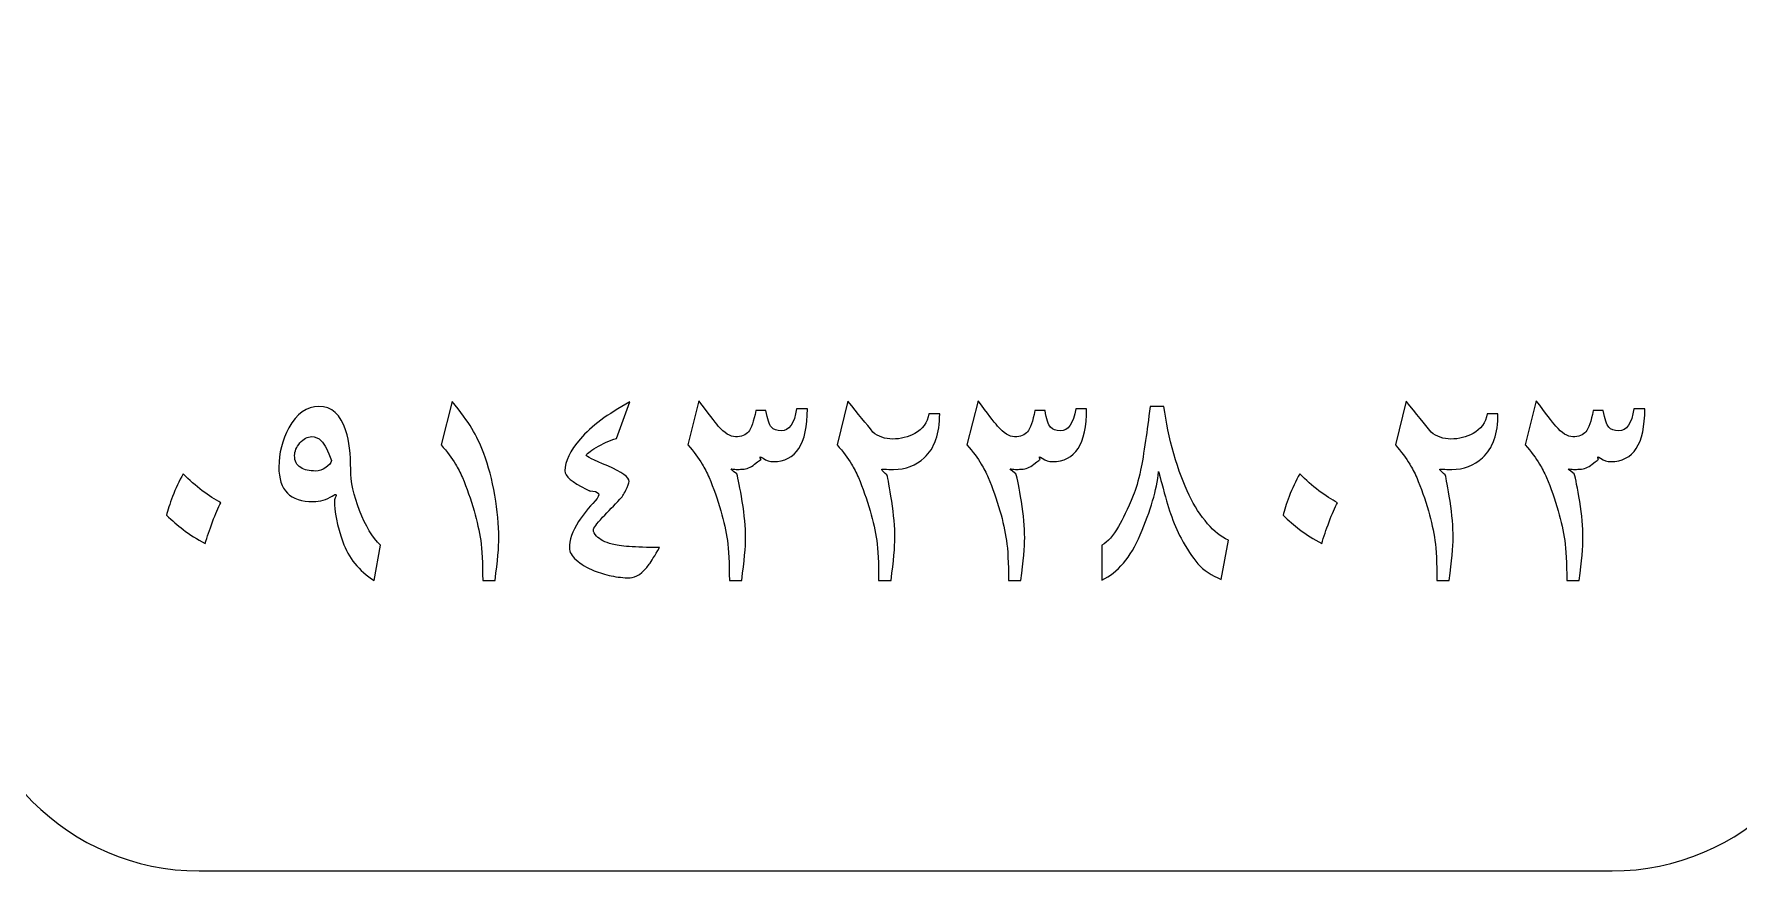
# Model space of a CAD drawing. Header units: millimetres. Extents: x 62 to 462, y 96 to 456.
# Drawn here: x 163.06 to 181.15, y 236.3 to 245.18 of the extents above; entities that cross this region are included whole.
import ezdxf

# ---------------------------------------------------------------- set-up
doc = ezdxf.new("R2010")
doc.units = ezdxf.units.MM
doc.header["$MEASUREMENT"] = 0
doc.layers.add('Layer 1', color=7, linetype='Continuous')

msp = doc.modelspace()

# ---------------------------------------------------------------- linework, layer by layer
at = {"layer": 'Layer 1', "color": 250, "lineweight": 18}
msp.add_open_spline([(164.8067, 256.3033), (164.8067, 256.3033), (179.8067, 256.3033), (179.8067, 256.3033), (181.1837, 256.3033), (182.3067, 255.1803), (182.3067, 253.8033), (182.3067, 253.8033), (182.3067, 238.8033), (182.3067, 238.8033), (182.3067, 237.4264), (181.1837, 236.3033), (179.8067, 236.3033), (179.8067, 236.3033), (164.8067, 236.3033), (164.8067, 236.3033), (163.4298, 236.3033), (162.3067, 237.4264), (162.3067, 238.8033), (162.3067, 238.8033), (162.3067, 253.8033), (162.3067, 253.8033), (162.3067, 255.1803), (163.4298, 256.3033), (164.8067, 256.3033)], degree=3, knots=[0, 0, 0, 0, 0.125, 0.125, 0.125, 0.25, 0.25, 0.25, 0.375, 0.375, 0.375, 0.5, 0.5, 0.5, 0.625, 0.625, 0.625, 0.75, 0.75, 0.75, 0.875, 0.875, 0.875, 1, 1, 1, 1], dxfattribs=at)
at = {"layer": 'Layer 1', "color": 250, "lineweight": 9}
for points, knots in [([(166.7322, 239.7595), (166.7322, 239.7595), (166.667, 239.3844), (166.667, 239.3844), (166.5035, 239.4873), (166.3924, 239.6249), (166.3324, 239.7959), (166.2731, 239.967), (166.2431, 240.1151), (166.2431, 240.2404), (166.2754, 240.2997), (166.2678, 240.3139), (166.2207, 240.2815), (166.1602, 240.2427), (166.092, 240.2227), (166.0173, 240.2227), (165.8956, 240.2227), (165.8051, 240.2533), (165.7446, 240.3133), (165.684, 240.3738), (165.654, 240.4655), (165.654, 240.5884), (165.654, 240.736), (165.6893, 240.8747), (165.7593, 241.0034), (165.8427, 241.1557), (165.9497, 241.2321), (166.0797, 241.2321), (166.2149, 241.2321), (166.3101, 241.1457), (166.3654, 240.9723), (166.4001, 240.8629), (166.4171, 240.7271), (166.4171, 240.5637), (166.4171, 240.4344), (166.4483, 240.2886), (166.5112, 240.1263), (166.5735, 239.9646), (166.6476, 239.8424), (166.7322, 239.7595)], [0, 0, 0, 0, 0.0769231, 0.0769231, 0.0769231, 0.1538462, 0.1538462, 0.1538462, 0.2307692, 0.2307692, 0.2307692, 0.3076923, 0.3076923, 0.3076923, 0.3846154, 0.3846154, 0.3846154, 0.4615385, 0.4615385, 0.4615385, 0.5384615, 0.5384615, 0.5384615, 0.6153846, 0.6153846, 0.6153846, 0.6923077, 0.6923077, 0.6923077, 0.7692308, 0.7692308, 0.7692308, 0.8461538, 0.8461538, 0.8461538, 0.9230769, 0.9230769, 0.9230769, 1, 1, 1, 1]), ([(167.9897, 239.8388), (167.9897, 239.7436), (167.9762, 239.5925), (167.9486, 239.3862), (167.9486, 239.3862), (167.8175, 239.3862), (167.8175, 239.3862), (167.8175, 239.5696), (167.8104, 239.7107), (167.7963, 239.8089), (167.7816, 239.907), (167.7587, 240.0123), (167.7264, 240.1246), (167.6911, 240.2486), (167.6493, 240.3668), (167.6023, 240.4779), (167.5794, 240.5296), (167.5547, 240.5766), (167.5282, 240.619), (167.4906, 240.6825), (167.4401, 240.7506), (167.3766, 240.8241), (167.3766, 240.8241), (167.4924, 241.2856), (167.4924, 241.2856), (167.5853, 241.1745), (167.6552, 241.0781), (167.7028, 240.9981), (167.751, 240.9176), (167.7928, 240.8288), (167.8298, 240.7312), (167.8792, 240.6013), (167.918, 240.4538), (167.9468, 240.2892), (167.9756, 240.1246), (167.9897, 239.9746), (167.9897, 239.8388)], [0, 0, 0, 0, 0.0833333, 0.0833333, 0.0833333, 0.1666667, 0.1666667, 0.1666667, 0.25, 0.25, 0.25, 0.3333333, 0.3333333, 0.3333333, 0.4166667, 0.4166667, 0.4166667, 0.5, 0.5, 0.5, 0.5833333, 0.5833333, 0.5833333, 0.6666667, 0.6666667, 0.6666667, 0.75, 0.75, 0.75, 0.8333333, 0.8333333, 0.8333333, 0.9166667, 0.9166667, 0.9166667, 1, 1, 1, 1]), ([(169.6952, 239.7354), (169.6435, 239.646), (169.607, 239.5866), (169.5853, 239.5584), (169.5141, 239.4614), (169.4459, 239.4132), (169.3819, 239.4132), (169.3143, 239.4132), (169.2478, 239.4203), (169.1832, 239.4344), (169.1179, 239.4479), (169.0579, 239.4655), (169.0027, 239.4873), (168.9239, 239.5208), (168.8598, 239.559), (168.811, 239.6031), (168.7622, 239.6466), (168.7375, 239.6883), (168.7375, 239.7289), (168.7375, 239.8124), (168.7705, 239.9059), (168.8357, 240.0093), (168.8828, 240.0828), (168.9415, 240.1569), (169.0115, 240.2315), (169.0779, 240.3003), (169.0574, 240.335), (168.9498, 240.335), (168.9727, 240.3256), (168.9609, 240.3327), (168.9151, 240.3556), (168.7658, 240.4279), (168.6911, 240.4926), (168.6911, 240.5502), (168.6911, 240.6478), (168.7458, 240.7601), (168.8545, 240.8876), (168.9686, 241.0199), (169.1438, 241.151), (169.3801, 241.2803), (169.3801, 241.2803), (169.239, 240.8929), (169.239, 240.8929), (169.1632, 240.87), (169.0903, 240.8377), (169.0209, 240.7959), (168.9515, 240.7536), (168.9168, 240.726), (168.9168, 240.7118), (168.9168, 240.7019), (168.9927, 240.6642), (169.1444, 240.6002), (169.2954, 240.5361), (169.3713, 240.4814), (169.3713, 240.4367), (169.3713, 240.4179), (169.3601, 240.3867), (169.3378, 240.3427), (169.3154, 240.2986), (169.2943, 240.2668), (169.2749, 240.2468), (169.2131, 240.1828), (169.1514, 240.1193), (169.0909, 240.0558), (169.025, 239.9846), (168.9927, 239.9394), (168.9927, 239.92), (168.9927, 239.9006), (169.0033, 239.8788), (169.0256, 239.8559), (169.0609, 239.8183), (169.1167, 239.7895), (169.1926, 239.7701), (169.2325, 239.7595), (169.2931, 239.7512), (169.373, 239.7448), (169.4536, 239.7389), (169.5612, 239.7354), (169.6952, 239.7354)], [0, 0, 0, 0, 0.0384615, 0.0384615, 0.0384615, 0.0769231, 0.0769231, 0.0769231, 0.1153846, 0.1153846, 0.1153846, 0.1538462, 0.1538462, 0.1538462, 0.1923077, 0.1923077, 0.1923077, 0.2307692, 0.2307692, 0.2307692, 0.2692308, 0.2692308, 0.2692308, 0.3076923, 0.3076923, 0.3076923, 0.3461538, 0.3461538, 0.3461538, 0.3846154, 0.3846154, 0.3846154, 0.4230769, 0.4230769, 0.4230769, 0.4615385, 0.4615385, 0.4615385, 0.5, 0.5, 0.5, 0.5384615, 0.5384615, 0.5384615, 0.5769231, 0.5769231, 0.5769231, 0.6153846, 0.6153846, 0.6153846, 0.6538462, 0.6538462, 0.6538462, 0.6923077, 0.6923077, 0.6923077, 0.7307692, 0.7307692, 0.7307692, 0.7692308, 0.7692308, 0.7692308, 0.8076923, 0.8076923, 0.8076923, 0.8461538, 0.8461538, 0.8461538, 0.8846154, 0.8846154, 0.8846154, 0.9230769, 0.9230769, 0.9230769, 0.9615385, 0.9615385, 0.9615385, 1, 1, 1, 1]), ([(170.9856, 240.974), (171.0715, 240.974), (171.1261, 241.0516), (171.1491, 241.2063), (171.1491, 241.2063), (171.2649, 241.2063), (171.2649, 241.2063), (171.2649, 240.833), (171.1438, 240.6466), (170.9028, 240.6466), (170.8651, 240.6466), (170.8293, 240.6584), (170.7952, 240.6819), (170.7617, 240.7054), (170.754, 240.7007), (170.774, 240.6672), (170.7752, 240.673), (170.7523, 240.6572), (170.7046, 240.619), (170.6623, 240.5837), (170.6194, 240.5655), (170.5759, 240.5655), (170.57, 240.5655), (170.563, 240.5655), (170.5541, 240.5649), (170.5453, 240.5643), (170.5353, 240.5637), (170.5242, 240.5637), (170.5036, 240.5637), (170.483, 240.5661), (170.463, 240.5702), (170.443, 240.5743), (170.4601, 240.5566), (170.5153, 240.5173), (170.5306, 240.4649), (170.5494, 240.3668), (170.573, 240.2227), (170.5965, 240.0793), (170.6082, 239.9511), (170.6082, 239.8388), (170.6082, 239.7436), (170.5947, 239.5925), (170.5671, 239.3862), (170.5671, 239.3862), (170.436, 239.3862), (170.436, 239.3862), (170.436, 239.5696), (170.4289, 239.7107), (170.4148, 239.8089), (170.4001, 239.907), (170.3772, 240.0123), (170.3449, 240.1246), (170.3096, 240.2486), (170.2678, 240.3668), (170.2208, 240.4779), (170.1979, 240.5296), (170.1732, 240.5766), (170.1467, 240.619), (170.1091, 240.6825), (170.0586, 240.7506), (169.9951, 240.8241), (169.9951, 240.8241), (170.1126, 241.2927), (170.1126, 241.2927), (170.2126, 241.1592), (170.2814, 241.0699), (170.319, 241.024), (170.3848, 240.9482), (170.4448, 240.91), (170.5001, 240.91), (170.563, 240.91), (170.6094, 240.9282), (170.6394, 240.9635), (170.6682, 240.9981), (170.6941, 241.0734), (170.717, 241.1892), (170.717, 241.1892), (170.824, 241.1892), (170.824, 241.1892), (170.8398, 241.0975), (170.8592, 241.0387), (170.8822, 241.0128), (170.9051, 240.987), (170.9398, 240.974), (170.9856, 240.974)], [0, 0, 0, 0, 0.0357143, 0.0357143, 0.0357143, 0.0714286, 0.0714286, 0.0714286, 0.1071429, 0.1071429, 0.1071429, 0.1428571, 0.1428571, 0.1428571, 0.1785714, 0.1785714, 0.1785714, 0.2142857, 0.2142857, 0.2142857, 0.25, 0.25, 0.25, 0.2857143, 0.2857143, 0.2857143, 0.3214286, 0.3214286, 0.3214286, 0.3571429, 0.3571429, 0.3571429, 0.3928571, 0.3928571, 0.3928571, 0.4285714, 0.4285714, 0.4285714, 0.4642857, 0.4642857, 0.4642857, 0.5, 0.5, 0.5, 0.5357143, 0.5357143, 0.5357143, 0.5714286, 0.5714286, 0.5714286, 0.6071429, 0.6071429, 0.6071429, 0.6428571, 0.6428571, 0.6428571, 0.6785714, 0.6785714, 0.6785714, 0.7142857, 0.7142857, 0.7142857, 0.75, 0.75, 0.75, 0.7857143, 0.7857143, 0.7857143, 0.8214286, 0.8214286, 0.8214286, 0.8571429, 0.8571429, 0.8571429, 0.8928571, 0.8928571, 0.8928571, 0.9285714, 0.9285714, 0.9285714, 0.9642857, 0.9642857, 0.9642857, 1, 1, 1, 1]), ([(172.1691, 240.8859), (172.2555, 240.8859), (172.3337, 240.9059), (172.4048, 240.9447), (172.4865, 240.9893), (172.5365, 241.0593), (172.5547, 241.1545), (172.5547, 241.1545), (172.6688, 241.1545), (172.6688, 241.1545), (172.6688, 240.9435), (172.6141, 240.7877), (172.5048, 240.6877), (172.4154, 240.6054), (172.3067, 240.5637), (172.1797, 240.5637), (172.1797, 240.5637), (172.1538, 240.5637), (172.1538, 240.5637), (172.1168, 240.5637), (172.0868, 240.5649), (172.0633, 240.5672), (172.0398, 240.5696), (172.055, 240.549), (172.1091, 240.5055), (172.1203, 240.4655), (172.1373, 240.3726), (172.1597, 240.2274), (172.182, 240.0822), (172.1932, 239.9523), (172.1932, 239.8388), (172.1932, 239.7436), (172.1797, 239.5925), (172.152, 239.3862), (172.152, 239.3862), (172.0209, 239.3862), (172.0209, 239.3862), (172.0209, 239.5696), (172.0139, 239.7107), (171.9998, 239.8089), (171.9851, 239.907), (171.9622, 240.0123), (171.9298, 240.1246), (171.894, 240.2486), (171.8528, 240.3668), (171.8058, 240.4779), (171.7828, 240.5296), (171.7582, 240.5766), (171.7317, 240.619), (171.6941, 240.6825), (171.6435, 240.7506), (171.58, 240.8241), (171.58, 240.8241), (171.6953, 241.2874), (171.6953, 241.2874), (171.8034, 241.1539), (171.891, 241.0452), (171.9592, 240.9599), (172.0186, 240.9106), (172.0885, 240.8859), (172.1691, 240.8859)], [0, 0, 0, 0, 0.05, 0.05, 0.05, 0.1, 0.1, 0.1, 0.15, 0.15, 0.15, 0.2, 0.2, 0.2, 0.25, 0.25, 0.25, 0.3, 0.3, 0.3, 0.35, 0.35, 0.35, 0.4, 0.4, 0.4, 0.45, 0.45, 0.45, 0.5, 0.5, 0.5, 0.55, 0.55, 0.55, 0.6, 0.6, 0.6, 0.65, 0.65, 0.65, 0.7, 0.7, 0.7, 0.75, 0.75, 0.75, 0.8, 0.8, 0.8, 0.85, 0.85, 0.85, 0.9, 0.9, 0.9, 0.95, 0.95, 0.95, 1, 1, 1, 1]), ([(173.9486, 240.974), (174.0345, 240.974), (174.0891, 241.0516), (174.1121, 241.2063), (174.1121, 241.2063), (174.2279, 241.2063), (174.2279, 241.2063), (174.2279, 240.833), (174.1068, 240.6466), (173.8658, 240.6466), (173.8281, 240.6466), (173.7923, 240.6584), (173.7582, 240.6819), (173.7247, 240.7054), (173.717, 240.7007), (173.737, 240.6672), (173.7382, 240.673), (173.7153, 240.6572), (173.6676, 240.619), (173.6253, 240.5837), (173.5824, 240.5655), (173.5389, 240.5655), (173.533, 240.5655), (173.526, 240.5655), (173.5171, 240.5649), (173.5083, 240.5643), (173.4983, 240.5637), (173.4872, 240.5637), (173.4666, 240.5637), (173.446, 240.5661), (173.426, 240.5702), (173.406, 240.5743), (173.4231, 240.5566), (173.4783, 240.5173), (173.4936, 240.4649), (173.5124, 240.3668), (173.536, 240.2227), (173.5595, 240.0793), (173.5712, 239.9511), (173.5712, 239.8388), (173.5712, 239.7436), (173.5577, 239.5925), (173.5301, 239.3862), (173.5301, 239.3862), (173.399, 239.3862), (173.399, 239.3862), (173.399, 239.5696), (173.3919, 239.7107), (173.3778, 239.8089), (173.3631, 239.907), (173.3402, 240.0123), (173.3079, 240.1246), (173.2726, 240.2486), (173.2308, 240.3668), (173.1838, 240.4779), (173.1609, 240.5296), (173.1362, 240.5766), (173.1097, 240.619), (173.0721, 240.6825), (173.0216, 240.7506), (172.9581, 240.8241), (172.9581, 240.8241), (173.0756, 241.2927), (173.0756, 241.2927), (173.1756, 241.1592), (173.2444, 241.0699), (173.282, 241.024), (173.3478, 240.9482), (173.4078, 240.91), (173.4631, 240.91), (173.526, 240.91), (173.5724, 240.9282), (173.6024, 240.9635), (173.6312, 240.9981), (173.6571, 241.0734), (173.68, 241.1892), (173.68, 241.1892), (173.787, 241.1892), (173.787, 241.1892), (173.8028, 241.0975), (173.8222, 241.0387), (173.8452, 241.0128), (173.8681, 240.987), (173.9028, 240.974), (173.9486, 240.974)], [0, 0, 0, 0, 0.0357143, 0.0357143, 0.0357143, 0.0714286, 0.0714286, 0.0714286, 0.1071429, 0.1071429, 0.1071429, 0.1428571, 0.1428571, 0.1428571, 0.1785714, 0.1785714, 0.1785714, 0.2142857, 0.2142857, 0.2142857, 0.25, 0.25, 0.25, 0.2857143, 0.2857143, 0.2857143, 0.3214286, 0.3214286, 0.3214286, 0.3571429, 0.3571429, 0.3571429, 0.3928571, 0.3928571, 0.3928571, 0.4285714, 0.4285714, 0.4285714, 0.4642857, 0.4642857, 0.4642857, 0.5, 0.5, 0.5, 0.5357143, 0.5357143, 0.5357143, 0.5714286, 0.5714286, 0.5714286, 0.6071429, 0.6071429, 0.6071429, 0.6428571, 0.6428571, 0.6428571, 0.6785714, 0.6785714, 0.6785714, 0.7142857, 0.7142857, 0.7142857, 0.75, 0.75, 0.75, 0.7857143, 0.7857143, 0.7857143, 0.8214286, 0.8214286, 0.8214286, 0.8571429, 0.8571429, 0.8571429, 0.8928571, 0.8928571, 0.8928571, 0.9285714, 0.9285714, 0.9285714, 0.9642857, 0.9642857, 0.9642857, 1, 1, 1, 1]), ([(174.3914, 239.7595), (174.4525, 239.7942), (174.5107, 239.8606), (174.5671, 239.9594), (174.6106, 240.034), (174.6624, 240.1434), (174.7223, 240.2868), (174.7511, 240.3544), (174.7776, 240.4438), (174.8017, 240.5555), (174.8176, 240.6348), (174.8352, 240.7401), (174.8546, 240.8723), (174.8699, 240.9758), (174.8858, 241.0957), (174.9028, 241.2321), (174.9028, 241.2321), (175.0492, 241.2321), (175.0492, 241.2321), (175.0704, 241.0669), (175.105, 240.8988), (175.1544, 240.7283), (175.2038, 240.5578), (175.2579, 240.412), (175.3167, 240.2903), (175.3714, 240.1739), (175.4372, 240.0728), (175.513, 239.987), (175.5806, 239.9076), (175.6541, 239.8494), (175.7335, 239.8112), (175.7335, 239.8112), (175.6577, 239.3962), (175.6577, 239.3962), (175.553, 239.4373), (175.4707, 239.4932), (175.4102, 239.5631), (175.3502, 239.6331), (175.2902, 239.7236), (175.2303, 239.8336), (175.1891, 239.9106), (175.1515, 239.9982), (175.1186, 240.0957), (175.0933, 240.1716), (175.0627, 240.2768), (175.0269, 240.4126), (174.9998, 240.5137), (174.9881, 240.5561), (174.9928, 240.5396), (174.9722, 240.3491), (174.9069, 240.1257), (174.7982, 239.87), (174.6947, 239.6278), (174.5595, 239.4673), (174.3914, 239.3891), (174.3914, 239.3891), (174.3914, 239.7595), (174.3914, 239.7595)], [0, 0, 0, 0, 0.0526316, 0.0526316, 0.0526316, 0.1052632, 0.1052632, 0.1052632, 0.1578947, 0.1578947, 0.1578947, 0.2105263, 0.2105263, 0.2105263, 0.2631579, 0.2631579, 0.2631579, 0.3157895, 0.3157895, 0.3157895, 0.3684211, 0.3684211, 0.3684211, 0.4210526, 0.4210526, 0.4210526, 0.4736842, 0.4736842, 0.4736842, 0.5263158, 0.5263158, 0.5263158, 0.5789474, 0.5789474, 0.5789474, 0.6315789, 0.6315789, 0.6315789, 0.6842105, 0.6842105, 0.6842105, 0.7368421, 0.7368421, 0.7368421, 0.7894737, 0.7894737, 0.7894737, 0.8421053, 0.8421053, 0.8421053, 0.8947368, 0.8947368, 0.8947368, 0.9473684, 0.9473684, 0.9473684, 1, 1, 1, 1]), ([(178.0951, 240.8859), (178.1815, 240.8859), (178.2597, 240.9059), (178.3308, 240.9447), (178.4125, 240.9893), (178.4625, 241.0593), (178.4807, 241.1545), (178.4807, 241.1545), (178.5948, 241.1545), (178.5948, 241.1545), (178.5948, 240.9435), (178.5401, 240.7877), (178.4308, 240.6877), (178.3414, 240.6054), (178.2327, 240.5637), (178.1057, 240.5637), (178.1057, 240.5637), (178.0798, 240.5637), (178.0798, 240.5637), (178.0428, 240.5637), (178.0128, 240.5649), (177.9893, 240.5672), (177.9658, 240.5696), (177.981, 240.549), (178.0351, 240.5055), (178.0463, 240.4655), (178.0633, 240.3726), (178.0857, 240.2274), (178.108, 240.0822), (178.1192, 239.9523), (178.1192, 239.8388), (178.1192, 239.7436), (178.1057, 239.5925), (178.078, 239.3862), (178.078, 239.3862), (177.9469, 239.3862), (177.9469, 239.3862), (177.9469, 239.5696), (177.9399, 239.7107), (177.9258, 239.8089), (177.9111, 239.907), (177.8882, 240.0123), (177.8558, 240.1246), (177.82, 240.2486), (177.7788, 240.3668), (177.7318, 240.4779), (177.7088, 240.5296), (177.6842, 240.5766), (177.6577, 240.619), (177.6201, 240.6825), (177.5695, 240.7506), (177.506, 240.8241), (177.506, 240.8241), (177.6213, 241.2874), (177.6213, 241.2874), (177.7294, 241.1539), (177.817, 241.0452), (177.8852, 240.9599), (177.9446, 240.9106), (178.0145, 240.8859), (178.0951, 240.8859)], [0, 0, 0, 0, 0.05, 0.05, 0.05, 0.1, 0.1, 0.1, 0.15, 0.15, 0.15, 0.2, 0.2, 0.2, 0.25, 0.25, 0.25, 0.3, 0.3, 0.3, 0.35, 0.35, 0.35, 0.4, 0.4, 0.4, 0.45, 0.45, 0.45, 0.5, 0.5, 0.5, 0.55, 0.55, 0.55, 0.6, 0.6, 0.6, 0.65, 0.65, 0.65, 0.7, 0.7, 0.7, 0.75, 0.75, 0.75, 0.8, 0.8, 0.8, 0.85, 0.85, 0.85, 0.9, 0.9, 0.9, 0.95, 0.95, 0.95, 1, 1, 1, 1]), ([(179.8746, 240.974), (179.9605, 240.974), (180.0151, 241.0516), (180.0381, 241.2063), (180.0381, 241.2063), (180.1539, 241.2063), (180.1539, 241.2063), (180.1539, 240.833), (180.0328, 240.6466), (179.7918, 240.6466), (179.7541, 240.6466), (179.7183, 240.6584), (179.6842, 240.6819), (179.6507, 240.7054), (179.643, 240.7007), (179.663, 240.6672), (179.6642, 240.673), (179.6413, 240.6572), (179.5936, 240.619), (179.5513, 240.5837), (179.5084, 240.5655), (179.4649, 240.5655), (179.459, 240.5655), (179.452, 240.5655), (179.4431, 240.5649), (179.4343, 240.5643), (179.4243, 240.5637), (179.4132, 240.5637), (179.3926, 240.5637), (179.372, 240.5661), (179.352, 240.5702), (179.332, 240.5743), (179.3491, 240.5566), (179.4043, 240.5173), (179.4196, 240.4649), (179.4384, 240.3668), (179.462, 240.2227), (179.4855, 240.0793), (179.4972, 239.9511), (179.4972, 239.8388), (179.4972, 239.7436), (179.4837, 239.5925), (179.4561, 239.3862), (179.4561, 239.3862), (179.325, 239.3862), (179.325, 239.3862), (179.325, 239.5696), (179.3179, 239.7107), (179.3038, 239.8089), (179.2891, 239.907), (179.2662, 240.0123), (179.2339, 240.1246), (179.1986, 240.2486), (179.1568, 240.3668), (179.1098, 240.4779), (179.0869, 240.5296), (179.0622, 240.5766), (179.0357, 240.619), (178.9981, 240.6825), (178.9476, 240.7506), (178.8841, 240.8241), (178.8841, 240.8241), (179.0016, 241.2927), (179.0016, 241.2927), (179.1016, 241.1592), (179.1704, 241.0699), (179.208, 241.024), (179.2738, 240.9482), (179.3338, 240.91), (179.3891, 240.91), (179.452, 240.91), (179.4984, 240.9282), (179.5284, 240.9635), (179.5572, 240.9981), (179.5831, 241.0734), (179.606, 241.1892), (179.606, 241.1892), (179.713, 241.1892), (179.713, 241.1892), (179.7288, 241.0975), (179.7482, 241.0387), (179.7712, 241.0128), (179.7941, 240.987), (179.8288, 240.974), (179.8746, 240.974)], [0, 0, 0, 0, 0.0357143, 0.0357143, 0.0357143, 0.0714286, 0.0714286, 0.0714286, 0.1071429, 0.1071429, 0.1071429, 0.1428571, 0.1428571, 0.1428571, 0.1785714, 0.1785714, 0.1785714, 0.2142857, 0.2142857, 0.2142857, 0.25, 0.25, 0.25, 0.2857143, 0.2857143, 0.2857143, 0.3214286, 0.3214286, 0.3214286, 0.3571429, 0.3571429, 0.3571429, 0.3928571, 0.3928571, 0.3928571, 0.4285714, 0.4285714, 0.4285714, 0.4642857, 0.4642857, 0.4642857, 0.5, 0.5, 0.5, 0.5357143, 0.5357143, 0.5357143, 0.5714286, 0.5714286, 0.5714286, 0.6071429, 0.6071429, 0.6071429, 0.6428571, 0.6428571, 0.6428571, 0.6785714, 0.6785714, 0.6785714, 0.7142857, 0.7142857, 0.7142857, 0.75, 0.75, 0.75, 0.7857143, 0.7857143, 0.7857143, 0.8214286, 0.8214286, 0.8214286, 0.8571429, 0.8571429, 0.8571429, 0.8928571, 0.8928571, 0.8928571, 0.9285714, 0.9285714, 0.9285714, 0.9642857, 0.9642857, 0.9642857, 1, 1, 1, 1]), ([(166.2119, 240.6572), (166.1767, 240.7601), (166.1402, 240.8306), (166.1038, 240.8671), (166.0738, 240.897), (166.0397, 240.9117), (166.0021, 240.9117), (165.9574, 240.9117), (165.9156, 240.8894), (165.878, 240.8447), (165.8404, 240.8), (165.821, 240.7559), (165.821, 240.7118), (165.821, 240.6525), (165.8427, 240.6096), (165.8868, 240.5831), (165.9256, 240.559), (165.9791, 240.5467), (166.0467, 240.5467), (166.0814, 240.5467), (166.1161, 240.559), (166.152, 240.5831), (166.1872, 240.6072), (166.2078, 240.6319), (166.2119, 240.6572)], [0, 0, 0, 0, 0.125, 0.125, 0.125, 0.25, 0.25, 0.25, 0.375, 0.375, 0.375, 0.5, 0.5, 0.5, 0.625, 0.625, 0.625, 0.75, 0.75, 0.75, 0.875, 0.875, 0.875, 1, 1, 1, 1]), ([(164.8721, 239.7771), (164.7857, 239.8218), (164.7075, 239.8718), (164.6375, 239.927), (164.5793, 239.9717), (164.5206, 240.0223), (164.4618, 240.0781), (164.4735, 240.1275), (164.4947, 240.1939), (164.5264, 240.2774), (164.5582, 240.3603), (164.5958, 240.4408), (164.6393, 240.5173), (164.7046, 240.4497), (164.7722, 240.3897), (164.8415, 240.3374), (164.9115, 240.285), (164.9768, 240.2427), (165.0391, 240.2092), (165.0114, 240.1598), (164.982, 240.0928), (164.9503, 240.0076), (164.9186, 239.9229), (164.8927, 239.8459), (164.8721, 239.7771)], [0, 0, 0, 0, 0.125, 0.125, 0.125, 0.25, 0.25, 0.25, 0.375, 0.375, 0.375, 0.5, 0.5, 0.5, 0.625, 0.625, 0.625, 0.75, 0.75, 0.75, 0.875, 0.875, 0.875, 1, 1, 1, 1]), ([(176.7241, 239.7771), (176.6377, 239.8218), (176.5595, 239.8718), (176.4895, 239.927), (176.4313, 239.9717), (176.3726, 240.0223), (176.3138, 240.0781), (176.3255, 240.1275), (176.3467, 240.1939), (176.3784, 240.2774), (176.4102, 240.3603), (176.4478, 240.4408), (176.4913, 240.5173), (176.5566, 240.4497), (176.6242, 240.3897), (176.6935, 240.3374), (176.7635, 240.285), (176.8288, 240.2427), (176.8911, 240.2092), (176.8634, 240.1598), (176.834, 240.0928), (176.8023, 240.0076), (176.7706, 239.9229), (176.7447, 239.8459), (176.7241, 239.7771)], [0, 0, 0, 0, 0.125, 0.125, 0.125, 0.25, 0.25, 0.25, 0.375, 0.375, 0.375, 0.5, 0.5, 0.5, 0.625, 0.625, 0.625, 0.75, 0.75, 0.75, 0.875, 0.875, 0.875, 1, 1, 1, 1])]:
    msp.add_open_spline(points, degree=3, knots=knots, dxfattribs=at)

doc.saveas('drawing.dxf')
